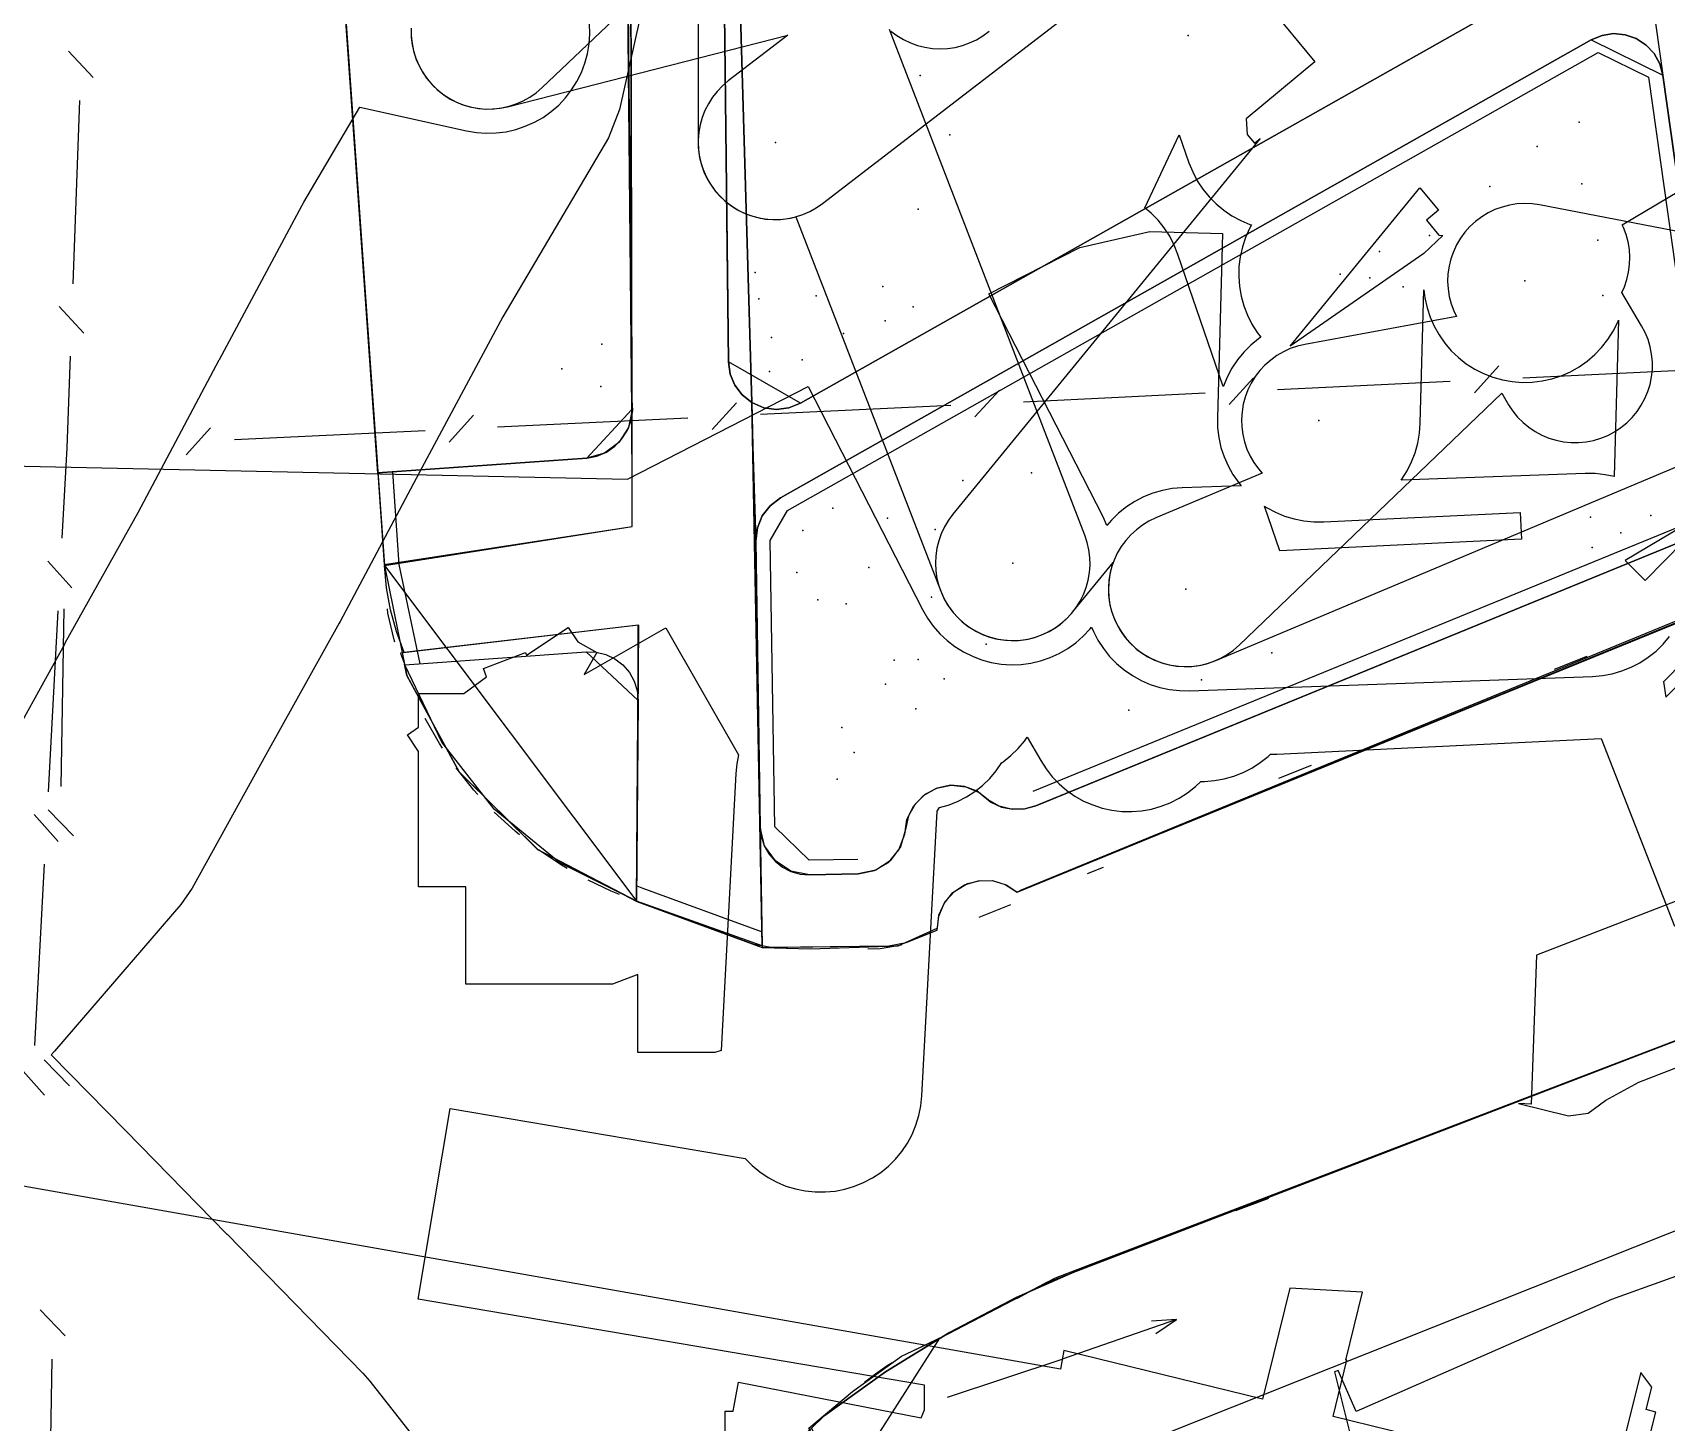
# Model space of a CAD drawing. Header units: metres. Extents: x -3903 to -3714, y 4981 to 6033.
# Drawn here: x -3807.08 to -3773.28, y 5313.03 to 5341.77 of the extents above; entities that cross this region are included whole.
import ezdxf

# ---------------------------------------------------------------- set-up
doc = ezdxf.new("R2010")
doc.units = ezdxf.units.M
for name, color, linetype in [('BOUNDARY', 7, 'Continuous'), ('BUSH', 7, 'Continuous'), ('CURB', 7, 'Continuous'), ('ELECTR_CABLE', 7, 'Continuous'), ('ELECTR_CABLE_COMM', 7, 'Continuous'), ('GAS', 7, 'Continuous'), ('GRASS', 7, 'Continuous'), ('GROUND', 7, 'Continuous'), ('OVERHEAD_POWER_LINE', 7, 'Continuous'), ('ROAD', 7, 'Continuous'), ('SEWER', 7, 'Continuous'), ('SIDEWALK_PATH', 7, 'Continuous'), ('TREE', 7, 'Continuous'), ('WATER_PIPELINE', 7, 'Continuous')]:
    doc.layers.add(name, color=color, linetype=linetype)

msp = doc.modelspace()

# ---------------------------------------------------------------- linework, layer by layer
at = {"layer": 'BOUNDARY'}
msp.add_lwpolyline([(-3771.635, 5391.205), (-3771.414, 5375.172), (-3771.414, 5374.853), (-3771.654, 5359.074), (-3760.992, 5355.834), (-3751.106, 5352.964), (-3747.56, 5352.81), (-3733.747, 5355.472), (-3732.385, 5352.287), (-3746.883, 5349.376), (-3752.082, 5349.603), (-3756.096, 5350.768), (-3767.383, 5344.681), (-3771.067, 5342.6), (-3769.426, 5331.032), (-3770.387, 5330.649), (-3766.326, 5319.676), (-3787.796, 5311.133)], dxfattribs=at)
at = {"layer": 'BUSH'}
for p in [(-3783.173, 5341.71), (-3788.718, 5340.883), (-3775.082, 5339.922), (-3788.105, 5339.658), (-3775.952, 5339.414), (-3776.929, 5338.588), (-3775.022, 5338.645), (-3788.76, 5338.119), (-3778.176, 5337.574), (-3774.696, 5337.48), (-3779.211, 5337.248), (-3792.13, 5336.81), (-3780.024, 5336.777), (-3779.413, 5336.698), (-3789.488, 5336.524), (-3778.723, 5336.513), (-3792.052, 5336.263), (-3790.866, 5336.33), (-3788.862, 5336.101), (-3774.591, 5336.333), (-3789.443, 5335.814), (-3795.301, 5335.331), (-3791.792, 5335.469), (-3790.305, 5335.546), (-3791.157, 5335.004), (-3796.129, 5334.818), (-3791.835, 5334.76), (-3795.326, 5334.455), (-3786.412, 5332.666), (-3787.833, 5332.505), (-3790.521, 5331.937), (-3789.388, 5331.728), (-3774.845, 5331.747), (-3773.596, 5331.786), (-3791.145, 5331.475), (-3788.408, 5331.497), (-3774.218, 5331.427), (-3774.81, 5331.125), (-3791.269, 5330.606), (-3789.775, 5330.712), (-3790.83, 5330.038), (-3790.248, 5329.958), (-3788.483, 5330.093), (-3787.348, 5329.126), (-3781.436, 5328.944), (-3789.251, 5328.792), (-3788.757, 5328.808), (-3789.434, 5328.299), (-3788.217, 5328.403), (-3782.895, 5328.383), (-3788.805, 5327.785), (-3784.4, 5327.76), (-3790.335, 5327.398), (-3790.079, 5326.881), (-3790.432, 5326.333)]:
    msp.add_point(p, dxfattribs=at)
at = {"layer": 'CURB'}
for points in [[(-3799.948, 5332.666), (-3795.613, 5332.973), (-3794.683, 5333.98), (-3794.975, 5364.071), (-3795.262, 5370.298), (-3796.291, 5371.252), (-3801.611, 5371.093), (-3802.579, 5370.023), (-3799.8, 5330.748), (-3794.576, 5323.803), (-3792.156, 5322.915), (-3791.8, 5322.853), (-3789.362, 5322.882), (-3789.004, 5322.953), (-3788.364, 5323.207)], [(-3792.746, 5340.411), (-3792.986, 5360.876), (-3791.813, 5361.873), (-3786.868, 5361.005), (-3785.733, 5360.737), (-3774.902, 5357.501), (-3774.189, 5356.53), (-3774.231, 5353.286)], [(-3774.261, 5350.908), (-3774.294, 5348.409), (-3774.196, 5346.881), (-3773.876, 5344.614), (-3774.374, 5343.603), (-3791.191, 5334.106), (-3792.682, 5334.965), (-3792.724, 5338.523)], [(-3791.608, 5332.148), (-3774.832, 5341.622), (-3773.35, 5340.891), (-3772.15, 5332.391), (-3772.761, 5331.326), (-3786.275, 5325.798), (-3786.306, 5325.784)], [(-3790.005, 5324.672), (-3791.009, 5324.653), (-3791.723, 5325.342), (-3791.816, 5331.266), (-3791.46, 5331.887), (-3774.685, 5341.361), (-3773.647, 5340.849), (-3772.447, 5332.349), (-3772.875, 5331.603), (-3786.381, 5326.078)], [(-3799.636, 5332.688), (-3799.5, 5330.769), (-3799.069, 5328.718)], [(-3770.387, 5330.649), (-3772.928, 5329.66), (-3786.659, 5324.021)], [(-3799.588, 5329.167), (-3799.601, 5329.211), (-3799.73, 5329.764), (-3799.737, 5329.857)], [(-3799.38, 5328.697), (-3795.623, 5328.962), (-3794.553, 5327.957), (-3794.584, 5323.806)], [(-3775.588, 5328.608), (-3774.912, 5328.876)], [(-3798.601, 5326.975), (-3798.663, 5327.066), (-3798.961, 5327.583), (-3798.961, 5327.583)], [(-3797.87, 5326.016), (-3797.949, 5326.1), (-3798.318, 5326.562)], [(-3781.296, 5326.352), (-3780.62, 5326.62)], [(-3797.003, 5325.179), (-3797.097, 5325.254), (-3797.529, 5325.651)], [(-3796.018, 5324.483), (-3796.139, 5324.553), (-3796.61, 5324.87)], [(-3794.94, 5323.945), (-3795.112, 5324.013), (-3795.583, 5324.239)], [(-3784.932, 5324.502), (-3785.26, 5324.37)], [(-3794.581, 5324.125), (-3794.473, 5324.084), (-3791.988, 5323.173)], [(-3786.843, 5323.733), (-3787.499, 5323.469)], [(-3789.101, 5322.896), (-3789.175, 5322.883), (-3789.546, 5322.819), (-3789.801, 5322.813)], [(-3788.309, 5314.771), (-3785.918, 5316.017), (-3767.647, 5323.005)], [(-3781.506, 5317.658), (-3782.189, 5317.405)], [(-3786.09, 5315.923), (-3786.709, 5315.587)], [(-3799.43, 5141.648), (-3796.32, 5296.741), (-3796.146, 5302.497), (-3788.309, 5314.771)], [(-3788.226, 5314.81), (-3788.862, 5314.507)], [(-3789.296, 5314.261), (-3789.397, 5314.193), (-3789.689, 5313.986), (-3789.87, 5313.852)]]:
    msp.add_lwpolyline(points, dxfattribs=at)
at = {"layer": 'ELECTR_CABLE'}
for points in [[(-3794.421, 5342.497), (-3794.934, 5340.179), (-3795.165, 5339.594), (-3797.35, 5335.894), (-3799.025, 5332.772), (-3800.715, 5329.592), (-3800.735, 5329.555), (-3802.254, 5326.836), (-3803.781, 5324.077), (-3804.015, 5323.74), (-3806.63, 5320.702), (-3806.694, 5320.626), (-3805.159, 5319.061), (-3803.058, 5316.921), (-3803.057, 5316.919), (-3800.245, 5314.047), (-3800.1, 5313.882), (-3798.06, 5311.279)], [(-3807.8, 5326.624), (-3806.408, 5329.14), (-3806.404, 5329.148), (-3804.896, 5331.847), (-3803.217, 5335.005), (-3803.214, 5335.012), (-3801.51, 5338.19), (-3801.469, 5338.262), (-3800.307, 5340.228), (-3798.101, 5339.74), (-3797.898, 5339.706), (-3797.693, 5339.691), (-3797.487, 5339.697), (-3797.282, 5339.723), (-3797.081, 5339.769), (-3796.886, 5339.834), (-3796.698, 5339.918), (-3796.519, 5340.02), (-3796.35, 5340.139), (-3796.195, 5340.275), (-3796.053, 5340.424), (-3795.927, 5340.587), (-3795.817, 5340.762), (-3795.725, 5340.946), (-3795.652, 5341.138), (-3795.597, 5341.337), (-3795.563, 5341.54), (-3795.548, 5341.746), (-3795.554, 5341.952)], [(-3792.747, 5312.442), (-3792.747, 5313.261), (-3792.588, 5313.261), (-3792.472, 5313.856), (-3788.695, 5313.122), (-3788.628, 5313.288), (-3788.628, 5313.799), (-3799.105, 5315.572), (-3798.438, 5319.516), (-3792.335, 5318.483), (-3792.193, 5318.339), (-3792.034, 5318.208), (-3791.863, 5318.093), (-3791.682, 5317.995), (-3791.492, 5317.915), (-3791.295, 5317.855), (-3791.093, 5317.814), (-3790.888, 5317.793), (-3790.682, 5317.792), (-3790.477, 5317.811), (-3790.274, 5317.85), (-3790.077, 5317.909), (-3789.886, 5317.988), (-3789.704, 5318.084), (-3789.532, 5318.198), (-3789.372, 5318.328), (-3789.226, 5318.473), (-3789.095, 5318.632), (-3788.98, 5318.802), (-3788.882, 5318.984), (-3788.802, 5319.174), (-3788.741, 5319.371), (-3788.7, 5319.573), (-3788.679, 5319.778), (-3788.365, 5325.671), (-3788.314, 5325.745), (-3788.135, 5325.795), (-3787.944, 5325.87), (-3787.76, 5325.964), (-3787.586, 5326.075), (-3787.425, 5326.203), (-3787.276, 5326.346), (-3787.142, 5326.503), (-3787.025, 5326.672), (-3787.021, 5326.678), (-3786.998, 5326.692), (-3786.837, 5326.82), (-3786.688, 5326.963), (-3786.554, 5327.12), (-3786.5, 5327.198), (-3786.222, 5326.715), (-3786.111, 5326.542), (-3785.984, 5326.38), (-3785.841, 5326.231), (-3785.684, 5326.097), (-3785.515, 5325.98), (-3785.335, 5325.879), (-3785.146, 5325.797), (-3784.95, 5325.733), (-3784.749, 5325.689), (-3784.544, 5325.665), (-3784.338, 5325.661), (-3784.133, 5325.677), (-3783.93, 5325.713), (-3783.732, 5325.769), (-3783.54, 5325.844), (-3783.356, 5325.938), (-3783.183, 5326.049), (-3783.021, 5326.177), (-3782.908, 5326.285), (-3782.833, 5326.284), (-3782.628, 5326.3), (-3782.425, 5326.336), (-3782.227, 5326.392), (-3782.035, 5326.467), (-3781.851, 5326.561), (-3781.678, 5326.672), (-3781.516, 5326.8), (-3781.467, 5326.846), (-3781.335, 5326.846), (-3774.624, 5327.169), (-3773.11, 5323.287)], [(-3772.742, 5316.167), (-3774.411, 5315.571), (-3779.696, 5313.249), (-3780.069, 5314.099), (-3780.145, 5314.069), (-3779.79, 5312.663)]]:
    msp.add_lwpolyline(points, dxfattribs=at)
for points in [[(-3783.355, 5339.655), (-3783.154, 5339.082), (-3783.077, 5338.891), (-3782.981, 5338.709), (-3782.867, 5338.537), (-3782.738, 5338.377), (-3782.593, 5338.23), (-3782.434, 5338.098), (-3782.264, 5337.982), (-3782.083, 5337.884), (-3781.893, 5337.804), (-3781.859, 5337.794), (-3781.9, 5337.723), (-3781.983, 5337.535), (-3782.048, 5337.339), (-3782.093, 5337.138), (-3782.119, 5336.934), (-3782.124, 5336.728), (-3782.109, 5336.522), (-3782.074, 5336.319), (-3782.02, 5336.12), (-3781.946, 5335.928), (-3781.853, 5335.744), (-3781.743, 5335.569), (-3781.665, 5335.47), (-3781.715, 5335.437), (-3781.874, 5335.306), (-3782.02, 5335.161), (-3782.151, 5335.001), (-3782.266, 5334.83), (-3782.363, 5334.649), (-3782.442, 5334.458), (-3782.443, 5334.456), (-3783.381, 5337.185), (-3783.457, 5337.376), (-3783.552, 5337.559), (-3783.665, 5337.732), (-3783.793, 5337.893), (-3783.937, 5338.04), (-3784.068, 5338.15)], [(-3776.275, 5331.295), (-3781.274, 5331.054), (-3781.591, 5331.978), (-3781.547, 5331.949), (-3781.366, 5331.851), (-3781.175, 5331.772), (-3780.978, 5331.712), (-3780.776, 5331.672), (-3780.571, 5331.651), (-3780.365, 5331.651), (-3776.301, 5331.847)], [(-3792.966, 5320.677), (-3794.56, 5320.677), (-3794.56, 5322.291), (-3795.082, 5322.088), (-3798.116, 5322.088), (-3798.116, 5324.104), (-3799.095, 5324.104), (-3799.095, 5326.906), (-3799.324, 5327.251), (-3799.095, 5327.404), (-3799.095, 5328.104), (-3798.155, 5328.104), (-3797.687, 5328.448), (-3797.753, 5328.619), (-3796.879, 5328.95), (-3796.858, 5328.895), (-3795.996, 5329.47), (-3795.797, 5329.172), (-3795.407, 5328.948), (-3795.668, 5328.493), (-3793.98, 5329.461), (-3792.472, 5326.832), (-3792.509, 5326.65), (-3792.53, 5326.445), (-3792.835, 5320.72)]]:
    msp.add_lwpolyline(points, close=True, dxfattribs=at)
at = {"layer": 'ELECTR_CABLE_COMM'}
for points in [[(-3806.34, 5341.39), (-3805.83, 5340.841)], [(-3806.112, 5340.366), (-3806.25, 5336.579)], [(-3806.532, 5336.104), (-3806.022, 5335.555)], [(-3806.304, 5335.08), (-3806.373, 5333.187)], [(-3777.249, 5334.322), (-3776.745, 5334.877)], [(-3776.248, 5334.635), (-3772.672, 5334.807)], [(-3787.581, 5333.825), (-3787.077, 5334.38)], [(-3784.609, 5334.233), (-3782.821, 5334.319)], [(-3782.323, 5334.078), (-3781.82, 5334.633)], [(-3781.322, 5334.391), (-3777.746, 5334.563)], [(-3793.022, 5333.563), (-3792.518, 5334.118)], [(-3792.021, 5333.877), (-3788.078, 5334.066)], [(-3786.58, 5334.138), (-3784.609, 5334.233)], [(-3798.463, 5333.302), (-3797.959, 5333.857)], [(-3797.462, 5333.615), (-3793.52, 5333.805)], [(-3803.904, 5333.04), (-3803.401, 5333.595)], [(-3802.903, 5333.354), (-3798.961, 5333.543)], [(-3806.373, 5333.187), (-3806.475, 5331.313)], [(-3806.765, 5330.843), (-3806.265, 5330.285)], [(-3806.556, 5329.815), (-3806.759, 5326.068)], [(-3806.486, 5326.178), (-3806.427, 5329.851)], [(-3807.05, 5325.598), (-3806.549, 5325.04)], [(-3806.237, 5325.159), (-3806.758, 5325.698)], [(-3806.84, 5324.57), (-3807.043, 5320.822)], [(-3806.32, 5319.987), (-3806.841, 5320.526)], [(-3807.334, 5320.352), (-3806.833, 5319.794)], [(-3806.403, 5314.815), (-3806.924, 5315.353)], [(-3806.735, 5310.662), (-3806.676, 5314.334)]]:
    msp.add_lwpolyline(points, dxfattribs=at)
at = {"layer": 'GAS'}
for points in [[(-3799.247, 5341.831), (-3799.244, 5341.674), (-3799.224, 5341.519), (-3799.19, 5341.365), (-3799.141, 5341.216), (-3799.078, 5341.073), (-3799, 5340.936), (-3798.91, 5340.807), (-3798.807, 5340.688), (-3798.694, 5340.58), (-3798.57, 5340.483), (-3798.438, 5340.399), (-3798.297, 5340.329), (-3798.151, 5340.272), (-3798, 5340.23), (-3797.845, 5340.203), (-3797.688, 5340.191), (-3797.531, 5340.195), (-3797.376, 5340.214), (-3797.222, 5340.248), (-3797.073, 5340.298), (-3796.93, 5340.361), (-3796.793, 5340.438), (-3796.664, 5340.529), (-3796.545, 5340.631), (-3793.455, 5343.568)], [(-3793.311, 5343.195), (-3793.311, 5339.504), (-3793.303, 5339.347), (-3793.28, 5339.192), (-3793.242, 5339.039), (-3793.189, 5338.891), (-3793.122, 5338.75), (-3793.041, 5338.615), (-3792.948, 5338.489), (-3792.842, 5338.372), (-3792.726, 5338.267), (-3792.6, 5338.173), (-3792.465, 5338.093), (-3792.323, 5338.026), (-3792.175, 5337.973), (-3792.023, 5337.935), (-3791.868, 5337.911), (-3791.711, 5337.904), (-3791.554, 5337.911), (-3791.399, 5337.935), (-3791.286, 5337.963), (-3788.291, 5330.22), (-3788.227, 5330.077), (-3788.15, 5329.94), (-3788.059, 5329.812), (-3787.956, 5329.693), (-3787.843, 5329.585), (-3787.719, 5329.489), (-3787.586, 5329.405), (-3787.446, 5329.334), (-3787.299, 5329.278), (-3787.148, 5329.236), (-3786.993, 5329.21), (-3786.836, 5329.198), (-3786.679, 5329.202), (-3786.524, 5329.222), (-3786.37, 5329.256), (-3786.221, 5329.306), (-3786.078, 5329.369), (-3785.941, 5329.447), (-3785.813, 5329.537), (-3785.694, 5329.64), (-3785.586, 5329.754), (-3785.49, 5329.878), (-3785.406, 5330.011), (-3785.335, 5330.151), (-3785.279, 5330.297), (-3785.237, 5330.449), (-3785.211, 5330.604), (-3785.199, 5330.76), (-3785.203, 5330.917), (-3785.223, 5331.073), (-3785.257, 5331.226), (-3785.307, 5331.375), (-3789.353, 5341.835)], [(-3789.32, 5341.805), (-3789.195, 5341.711), (-3789.06, 5341.63), (-3788.918, 5341.562), (-3788.771, 5341.509), (-3788.618, 5341.47), (-3788.463, 5341.447), (-3788.306, 5341.439), (-3788.15, 5341.446), (-3787.994, 5341.468), (-3787.842, 5341.506), (-3787.694, 5341.559), (-3787.552, 5341.625), (-3787.417, 5341.706), (-3787.29, 5341.799)], [(-3770.79, 5337.223), (-3775.898, 5338.208), (-3776.053, 5338.23), (-3776.21, 5338.237), (-3776.367, 5338.228), (-3776.522, 5338.204), (-3776.674, 5338.165), (-3776.822, 5338.111), (-3776.963, 5338.043), (-3777.097, 5337.962), (-3777.223, 5337.868), (-3777.339, 5337.762), (-3777.443, 5337.645), (-3777.536, 5337.518), (-3777.616, 5337.383), (-3777.683, 5337.24), (-3777.735, 5337.092), (-3777.772, 5336.94), (-3777.794, 5336.784), (-3777.801, 5336.627), (-3777.792, 5336.471), (-3777.768, 5336.316), (-3777.729, 5336.163), (-3777.675, 5336.016), (-3777.619, 5335.899), (-3780.755, 5335.322), (-3780.908, 5335.286), (-3781.057, 5335.236), (-3781.199, 5335.171), (-3781.335, 5335.092), (-3781.463, 5335), (-3781.581, 5334.896), (-3781.688, 5334.782), (-3781.783, 5334.657), (-3781.866, 5334.523), (-3781.935, 5334.382), (-3781.99, 5334.235), (-3782.03, 5334.084), (-3782.056, 5333.929), (-3782.066, 5333.772), (-3782.06, 5333.615), (-3782.039, 5333.459), (-3782.003, 5333.307), (-3781.953, 5333.158), (-3781.888, 5333.015), (-3781.809, 5332.879), (-3781.717, 5332.752), (-3781.637, 5332.661), (-3783.841, 5331.734), (-3783.983, 5331.666), (-3784.117, 5331.584), (-3784.242, 5331.49), (-3784.358, 5331.384), (-3784.463, 5331.267), (-3784.556, 5331.14), (-3784.636, 5331.005), (-3784.702, 5330.863), (-3784.754, 5330.715), (-3784.792, 5330.562), (-3784.814, 5330.407), (-3784.821, 5330.25), (-3784.812, 5330.093), (-3784.788, 5329.938), (-3784.749, 5329.786), (-3784.696, 5329.638), (-3784.628, 5329.497), (-3784.546, 5329.363), (-3784.452, 5329.237), (-3784.346, 5329.121), (-3784.229, 5329.016), (-3784.102, 5328.924), (-3783.967, 5328.844), (-3783.825, 5328.777), (-3783.677, 5328.725), (-3783.524, 5328.688), (-3783.369, 5328.666), (-3783.212, 5328.659), (-3783.055, 5328.667), (-3782.9, 5328.691), (-3782.748, 5328.73), (-3782.6, 5328.784), (-3770.444, 5333.897)]]:
    msp.add_lwpolyline(points, dxfattribs=at)
at = {"layer": 'GRASS'}
for points in [[(-3795.262, 5370.298), (-3795.357, 5370.679), (-3795.582, 5370.985), (-3795.904, 5371.186), (-3796.291, 5371.252), (-3797.553, 5371.214), (-3801.787, 5371.072), (-3802.122, 5370.935), (-3802.38, 5370.696), (-3802.539, 5370.383), (-3802.579, 5370.023), (-3799.935, 5332.667), (-3795.613, 5332.973), (-3795.403, 5333.015), (-3795.208, 5333.097), (-3795.033, 5333.217), (-3794.885, 5333.371), (-3794.771, 5333.551), (-3794.696, 5333.75), (-3794.663, 5333.959), (-3794.673, 5334.172), (-3794.975, 5364.071)], [(-3792.982, 5360.976), (-3792.88, 5352.658), (-3792.801, 5345.058), (-3792.682, 5334.965), (-3792.647, 5334.711), (-3792.549, 5334.479), (-3792.397, 5334.277), (-3792.196, 5334.119)], [(-3795.623, 5328.962), (-3795.417, 5328.956), (-3795.218, 5328.907), (-3795.033, 5328.819), (-3794.868, 5328.694), (-3794.733, 5328.538), (-3794.633, 5328.359), (-3794.572, 5328.163), (-3794.553, 5327.957), (-3794.584, 5323.806), (-3796.172, 5324.601), (-3797.532, 5325.712), (-3798.616, 5327.093), (-3799.38, 5328.697)], [(-3788.309, 5314.771), (-3786.107, 5315.913), (-3767.647, 5323.005), (-3766.326, 5319.676), (-3787.796, 5311.133), (-3789.15, 5310.696), (-3789.399, 5310.708), (-3789.635, 5310.777), (-3789.848, 5310.899), (-3790.03, 5311.069), (-3791.021, 5312.905), (-3790.118, 5313.662), (-3789.1, 5314.393)]]:
    msp.add_lwpolyline(points, close=True, dxfattribs=at)
for points in [[(-3792.988, 5360.977), (-3792.196, 5334.119), (-3791.953, 5334.014), (-3791.695, 5333.977), (-3791.436, 5334.008), (-3791.191, 5334.106), (-3774.374, 5343.603), (-3774.137, 5343.789), (-3773.969, 5344.032), (-3773.879, 5344.313), (-3773.876, 5344.614), (-3774.196, 5346.881), (-3774.294, 5348.409), (-3774.189, 5356.53), (-3774.238, 5356.852), (-3774.383, 5357.135), (-3774.609, 5357.358), (-3774.902, 5357.501), (-3786.297, 5360.888)], [(-3772.15, 5332.391), (-3773.35, 5340.891), (-3773.414, 5341.127), (-3773.53, 5341.338), (-3773.694, 5341.514), (-3773.898, 5341.648), (-3774.129, 5341.729), (-3774.368, 5341.751), (-3774.607, 5341.715), (-3774.832, 5341.622), (-3791.608, 5332.148), (-3791.822, 5331.985), (-3791.983, 5331.775), (-3792.084, 5331.529), (-3792.116, 5331.262), (-3792.023, 5325.337), (-3792, 5325.141), (-3791.94, 5324.955), (-3791.845, 5324.784), (-3791.717, 5324.634), (-3791.563, 5324.511), (-3791.389, 5324.422), (-3791.201, 5324.369), (-3791.004, 5324.353), (-3789.999, 5324.372), (-3789.66, 5324.438), (-3789.37, 5324.61), (-3789.154, 5324.868), (-3789.034, 5325.192), (-3788.988, 5325.498), (-3788.854, 5325.77), (-3788.646, 5325.991), (-3788.376, 5326.142), (-3788.072, 5326.204), (-3787.771, 5326.173), (-3787.492, 5326.055), (-3787.256, 5325.854), (-3787.033, 5325.753), (-3786.796, 5325.707), (-3786.555, 5325.716), (-3786.319, 5325.78), (-3772.761, 5331.326)]]:
    msp.add_lwpolyline(points, dxfattribs=at)
at = {"layer": 'GROUND'}
for points in [[(-3794.975, 5364.071), (-3794.946, 5362.706), (-3794.683, 5333.98), (-3794.723, 5352.481), (-3794.681, 5333.938), (-3794.748, 5333.606), (-3794.947, 5333.294), (-3795.244, 5333.074), (-3795.613, 5332.973), (-3799.935, 5332.667), (-3799.934, 5332.653), (-3802.653, 5371.063), (-3797.553, 5371.214), (-3796.291, 5371.252), (-3795.904, 5371.186), (-3795.582, 5370.985), (-3795.357, 5370.679), (-3795.262, 5370.298)], [(-3766.326, 5319.676), (-3787.796, 5311.133), (-3788.901, 5310.748), (-3789.249, 5310.693), (-3789.586, 5310.758), (-3789.88, 5310.933), (-3790.055, 5311.146), (-3790.961, 5312.908), (-3790.701, 5313.159), (-3789.434, 5314.069), (-3788.108, 5314.887), (-3786.728, 5315.61), (-3785.299, 5316.235), (-3767.647, 5323.005), (-3770.387, 5330.649)], [(-3794.541, 5329.518), (-3794.583, 5323.806), (-3796.633, 5324.879), (-3798.25, 5326.476), (-3799.336, 5328.473), (-3799.385, 5328.711), (-3799.38, 5328.697), (-3795.623, 5328.962), (-3795.417, 5328.956), (-3795.218, 5328.907), (-3795.033, 5328.819), (-3794.868, 5328.694), (-3794.733, 5328.538), (-3794.633, 5328.359), (-3794.572, 5328.163), (-3794.553, 5327.957), (-3794.553, 5329.517)]]:
    msp.add_lwpolyline(points, close=True, dxfattribs=at)
for points in [[(-3732.385, 5352.287), (-3746.883, 5349.376), (-3752.082, 5349.603), (-3756.096, 5350.768), (-3767.383, 5344.681), (-3771.067, 5342.6), (-3769.426, 5331.032), (-3770.387, 5330.649), (-3786.708, 5323.996), (-3771.77, 5330.105), (-3770.658, 5330.549), (-3770.844, 5331.871), (-3771.677, 5337.533), (-3772.475, 5343.075), (-3767.866, 5345.556), (-3756.211, 5351.843), (-3758.265, 5352.439), (-3751.803, 5350.563), (-3749.465, 5349.885), (-3747.077, 5350.357), (-3732.774, 5353.183)], [(-3774.374, 5343.603), (-3791.191, 5334.106), (-3791.436, 5334.008), (-3791.695, 5333.977), (-3791.953, 5334.014), (-3792.196, 5334.119), (-3792.398, 5334.277), (-3792.551, 5334.478), (-3792.648, 5334.711), (-3792.682, 5334.965), (-3792.76, 5341.582), (-3792.801, 5345.058)], [(-3772.761, 5331.326), (-3786.319, 5325.78), (-3786.573, 5325.712), (-3786.831, 5325.711), (-3787.081, 5325.775), (-3787.309, 5325.904), (-3787.537, 5326.079), (-3787.801, 5326.18), (-3788.081, 5326.204), (-3788.363, 5326.146), (-3788.617, 5326.011), (-3788.818, 5325.814), (-3788.957, 5325.569), (-3789.021, 5325.289), (-3789.12, 5324.931), (-3789.334, 5324.642), (-3789.636, 5324.448), (-3789.999, 5324.372), (-3791.004, 5324.353), (-3791.392, 5324.429), (-3791.712, 5324.639), (-3791.933, 5324.952), (-3792.023, 5325.337), (-3791.984, 5322.883), (-3792.196, 5334.119), (-3792.178, 5333.216), (-3792.116, 5331.262), (-3792.084, 5331.529), (-3791.983, 5331.775), (-3791.822, 5331.985), (-3791.608, 5332.148), (-3774.832, 5341.622), (-3774.607, 5341.715), (-3774.368, 5341.751), (-3774.129, 5341.729), (-3773.898, 5341.648), (-3773.694, 5341.514), (-3773.53, 5341.338), (-3773.414, 5341.127), (-3773.35, 5340.891), (-3772.15, 5332.391)]]:
    msp.add_lwpolyline(points, dxfattribs=at)
at = {"layer": 'OVERHEAD_POWER_LINE'}
for points in [[(-3783.413, 5315.155), (-3785.774, 5314.334)], [(-3783.84, 5314.865), (-3783.413, 5315.155), (-3783.93, 5315.117)], [(-3788.147, 5313.547), (-3785.774, 5314.334)]]:
    msp.add_lwpolyline(points, dxfattribs=at)
at = {"layer": 'ROAD'}
for points in [[(-3802.58, 5370.02), (-3799.8, 5330.749), (-3799.8, 5330.748), (-3799.337, 5328.475), (-3799.336, 5328.472), (-3798.251, 5326.478), (-3798.249, 5326.475), (-3796.634, 5324.88), (-3796.632, 5324.878), (-3794.577, 5323.803), (-3794.576, 5323.803), (-3791.985, 5322.852), (-3791.982, 5322.851), (-3790.986, 5322.821), (-3789.178, 5322.883), (-3789.174, 5322.884), (-3788.364, 5323.25), (-3788.361, 5323.251), (-3788.359, 5323.254), (-3788.358, 5323.257), (-3788.328, 5323.514), (-3788.327, 5323.515), (-3788.203, 5323.789), (-3788.202, 5323.79), (-3788.001, 5324.014), (-3788, 5324.015), (-3787.735, 5324.172), (-3787.734, 5324.172), (-3787.468, 5324.238), (-3787.466, 5324.238), (-3787.197, 5324.229), (-3787.196, 5324.228), (-3786.939, 5324.148), (-3786.938, 5324.147), (-3786.712, 5324), (-3786.708, 5323.998), (-3786.703, 5323.999), (-3770.388, 5330.649)], [(-3767.648, 5323.005), (-3785.299, 5316.235), (-3785.3, 5316.235), (-3786.728, 5315.61), (-3786.729, 5315.61), (-3788.108, 5314.887), (-3788.109, 5314.887), (-3789.434, 5314.069), (-3789.435, 5314.069), (-3790.701, 5313.16), (-3790.702, 5313.159), (-3792.934, 5311.004)]]:
    msp.add_lwpolyline(points, dxfattribs=at)
at = {"layer": 'SEWER'}
for points in [[(-3799.246, 5341.862), (-3799.245, 5341.705), (-3799.229, 5341.549), (-3799.198, 5341.395), (-3799.152, 5341.245), (-3799.091, 5341.1), (-3799.016, 5340.962), (-3798.929, 5340.832), (-3798.829, 5340.711), (-3798.717, 5340.6), (-3798.595, 5340.501), (-3798.464, 5340.415), (-3798.325, 5340.341), (-3798.18, 5340.282), (-3798.03, 5340.237), (-3797.876, 5340.207), (-3797.719, 5340.192), (-3797.562, 5340.193), (-3797.406, 5340.209), (-3797.252, 5340.24), (-3791.455, 5341.72), (-3792.687, 5340.772), (-3792.806, 5340.67), (-3792.915, 5340.557), (-3793.013, 5340.434), (-3793.098, 5340.302), (-3793.169, 5340.162), (-3793.227, 5340.016), (-3793.27, 5339.865), (-3793.297, 5339.71), (-3793.31, 5339.554), (-3793.307, 5339.397), (-3793.289, 5339.241), (-3793.256, 5339.087), (-3793.207, 5338.938), (-3793.145, 5338.794), (-3793.068, 5338.657), (-3792.979, 5338.528), (-3792.877, 5338.408), (-3792.764, 5338.299), (-3792.641, 5338.202), (-3792.509, 5338.117), (-3792.369, 5338.045), (-3792.223, 5337.988), (-3792.072, 5337.945), (-3791.917, 5337.917), (-3791.761, 5337.905), (-3791.604, 5337.907), (-3791.448, 5337.926), (-3791.294, 5337.959), (-3791.145, 5338.007), (-3791.001, 5338.07), (-3790.864, 5338.146), (-3790.735, 5338.236), (-3784.296, 5343.193)], [(-3781.51, 5342.324), (-3780.551, 5341.171), (-3781.968, 5339.991), (-3781.947, 5339.665), (-3781.796, 5339.483), (-3781.68, 5339.579), (-3788.037, 5331.811), (-3788.13, 5331.685), (-3788.211, 5331.55), (-3788.278, 5331.408), (-3788.331, 5331.26), (-3788.368, 5331.108), (-3788.391, 5330.952), (-3788.399, 5330.796), (-3788.391, 5330.639), (-3788.368, 5330.483), (-3788.329, 5330.331), (-3788.276, 5330.183), (-3788.209, 5330.042), (-3788.128, 5329.907), (-3788.034, 5329.781), (-3787.929, 5329.665), (-3787.812, 5329.56), (-3787.686, 5329.466), (-3787.551, 5329.386), (-3787.409, 5329.319), (-3787.261, 5329.266), (-3787.109, 5329.228), (-3786.953, 5329.205), (-3786.797, 5329.198), (-3786.64, 5329.206), (-3786.484, 5329.229), (-3786.332, 5329.267), (-3786.184, 5329.32), (-3786.043, 5329.388), (-3785.908, 5329.469), (-3785.782, 5329.562), (-3785.666, 5329.668), (-3785.561, 5329.784), (-3784.721, 5330.811), (-3784.742, 5330.755), (-3784.783, 5330.603), (-3784.809, 5330.449), (-3784.82, 5330.292), (-3784.816, 5330.135), (-3784.796, 5329.979), (-3784.761, 5329.826), (-3784.711, 5329.677), (-3784.647, 5329.534), (-3784.569, 5329.398), (-3784.478, 5329.27), (-3784.375, 5329.151), (-3784.261, 5329.043), (-3784.137, 5328.947), (-3784.004, 5328.864), (-3783.864, 5328.794), (-3783.717, 5328.738), (-3783.565, 5328.696), (-3783.411, 5328.67), (-3783.254, 5328.659), (-3783.097, 5328.664), (-3782.941, 5328.683), (-3782.788, 5328.718), (-3782.639, 5328.768), (-3782.496, 5328.832), (-3782.36, 5328.91), (-3782.232, 5329.001), (-3782.113, 5329.104), (-3776.682, 5334.315), (-3776.539, 5334.074), (-3776.452, 5333.943), (-3776.353, 5333.821), (-3776.242, 5333.71), (-3776.121, 5333.61), (-3775.991, 5333.522), (-3775.853, 5333.447), (-3775.708, 5333.387), (-3775.558, 5333.341), (-3775.404, 5333.309), (-3775.248, 5333.294), (-3775.091, 5333.293), (-3774.934, 5333.308), (-3774.78, 5333.338), (-3774.63, 5333.383), (-3774.484, 5333.442), (-3774.346, 5333.516), (-3774.215, 5333.603), (-3774.093, 5333.702), (-3773.982, 5333.812), (-3773.882, 5333.933), (-3773.794, 5334.064), (-3773.719, 5334.202), (-3773.659, 5334.347), (-3773.613, 5334.497), (-3773.581, 5334.651), (-3773.565, 5334.807), (-3773.565, 5334.964), (-3773.58, 5335.12), (-3773.61, 5335.274), (-3773.655, 5335.425), (-3773.714, 5335.57), (-3773.788, 5335.709), (-3774.197, 5336.397), (-3774.143, 5336.517), (-3774.093, 5336.665), (-3774.057, 5336.818), (-3774.037, 5336.974), (-3774.032, 5337.131), (-3774.042, 5337.288), (-3774.068, 5337.442), (-3774.109, 5337.594), (-3774.164, 5337.741), (-3774.191, 5337.795), (-3771.555, 5339.36)], [(-3769.472, 5333.619), (-3774.129, 5330.853), (-3773.712, 5330.443), (-3772.518, 5331.653)], [(-3772.471, 5329.218), (-3773.332, 5328.345), (-3773.284, 5328.029), (-3771.094, 5330.249)]]:
    msp.add_lwpolyline(points, dxfattribs=at)
msp.add_lwpolyline([(-3777.991, 5338.097), (-3778.239, 5337.891), (-3777.982, 5337.583), (-3777.904, 5337.577), (-3778.291, 5337.205), (-3781.06, 5335.284), (-3778.378, 5338.562)], close=True, dxfattribs=at)
at = {"layer": 'SIDEWALK_PATH'}
for points in [[(-3793.003, 5362.2), (-3792.88, 5352.658), (-3792.801, 5345.058), (-3792.76, 5341.582), (-3792.682, 5334.965), (-3792.648, 5334.711), (-3792.551, 5334.478), (-3792.398, 5334.277), (-3792.196, 5334.119), (-3791.984, 5322.883), (-3794.583, 5323.804), (-3794.541, 5329.518), (-3799.389, 5328.953), (-3799.55, 5329.387), (-3799.672, 5329.833), (-3799.756, 5330.287), (-3799.8, 5330.748), (-3794.676, 5331.56), (-3794.723, 5352.481), (-3794.975, 5364.071)], [(-3775.497, 5357.679), (-3774.902, 5357.501), (-3774.168, 5357.281), (-3774.189, 5356.53), (-3774.294, 5348.409), (-3774.291, 5348.025), (-3774.274, 5347.643), (-3774.243, 5347.261), (-3774.196, 5346.881), (-3773.876, 5344.614), (-3773.35, 5340.891), (-3772.11, 5332.111)], [(-3773.876, 5344.614), (-3773.35, 5340.891), (-3773.414, 5341.127), (-3773.53, 5341.338), (-3773.694, 5341.514), (-3773.898, 5341.648), (-3774.129, 5341.729), (-3774.368, 5341.751), (-3774.607, 5341.715), (-3774.832, 5341.622), (-3791.608, 5332.148), (-3791.822, 5331.985), (-3791.983, 5331.775), (-3792.084, 5331.529), (-3792.116, 5331.262), (-3792.178, 5333.216), (-3792.196, 5334.119), (-3791.953, 5334.014), (-3791.695, 5333.977), (-3791.436, 5334.008), (-3791.191, 5334.106), (-3774.374, 5343.603)], [(-3772.761, 5331.326), (-3786.319, 5325.78), (-3786.573, 5325.712), (-3786.831, 5325.711), (-3787.081, 5325.775), (-3787.309, 5325.904), (-3787.537, 5326.079), (-3787.801, 5326.18), (-3788.081, 5326.204), (-3788.363, 5326.146), (-3788.617, 5326.011), (-3788.818, 5325.814), (-3788.957, 5325.569), (-3789.021, 5325.289), (-3789.12, 5324.931), (-3789.334, 5324.642), (-3789.636, 5324.448), (-3789.999, 5324.372), (-3791.004, 5324.353), (-3791.392, 5324.429), (-3791.712, 5324.639), (-3791.933, 5324.952), (-3792.023, 5325.337), (-3791.983, 5322.851), (-3789.362, 5322.882), (-3789.004, 5322.953), (-3788.364, 5323.207), (-3788.332, 5323.498), (-3788.22, 5323.762), (-3788.037, 5323.983), (-3787.795, 5324.145), (-3787.515, 5324.231), (-3787.229, 5324.233), (-3786.954, 5324.154), (-3786.708, 5323.996), (-3771.77, 5330.105)]]:
    msp.add_lwpolyline(points, dxfattribs=at)
for points in [[(-3794.683, 5333.98), (-3794.723, 5352.481), (-3794.946, 5362.706)], [(-3799.806, 5330.773), (-3794.676, 5331.56), (-3794.673, 5333.98), (-3794.748, 5333.606), (-3794.947, 5333.294), (-3795.244, 5333.074), (-3795.613, 5332.973), (-3799.935, 5332.667)], [(-3799.465, 5328.936), (-3799.38, 5328.697), (-3795.623, 5328.962), (-3795.417, 5328.956), (-3795.218, 5328.907), (-3795.033, 5328.819), (-3794.868, 5328.694), (-3794.733, 5328.538), (-3794.633, 5328.359), (-3794.572, 5328.163), (-3794.553, 5327.957), (-3794.553, 5329.517)]]:
    msp.add_lwpolyline(points, close=True, dxfattribs=at)
at = {"layer": 'TREE'}
for p in [(-3791.711, 5339.503), (-3776.201, 5336.636), (-3780.466, 5333.749), (-3786.799, 5330.798), (-3783.221, 5330.259)]:
    msp.add_point(p, dxfattribs=at)
at = {"layer": 'WATER_PIPELINE'}
for points in [[(-3785.412, 5337.331), (-3783.962, 5337.66), (-3782.46, 5337.619), (-3782.565, 5333.806), (-3782.561, 5333.6), (-3782.536, 5333.396), (-3782.491, 5333.194), (-3782.427, 5332.999), (-3782.344, 5332.81), (-3782.243, 5332.63), (-3782.125, 5332.462), (-3782.073, 5332.401), (-3783.295, 5332.357), (-3783.501, 5332.34), (-3783.703, 5332.303), (-3783.901, 5332.245), (-3784.093, 5332.169), (-3784.276, 5332.074), (-3784.449, 5331.962), (-3784.61, 5331.834), (-3784.757, 5331.69), (-3784.85, 5331.58), (-3784.93, 5331.756), (-3787.293, 5336.366)], [(-3774.356, 5332.588), (-3774.543, 5332.628), (-3774.748, 5332.651), (-3774.954, 5332.654), (-3778.765, 5332.518), (-3778.752, 5332.535), (-3778.642, 5332.708), (-3778.548, 5332.892), (-3778.474, 5333.084), (-3778.418, 5333.283), (-3778.382, 5333.486), (-3778.367, 5333.691), (-3778.291, 5336.45), (-3778.271, 5336.284), (-3778.226, 5336.082), (-3778.162, 5335.887), (-3778.079, 5335.698), (-3777.978, 5335.518), (-3777.86, 5335.35), (-3777.726, 5335.193), (-3777.577, 5335.051), (-3777.415, 5334.923), (-3777.241, 5334.813), (-3777.057, 5334.719), (-3776.865, 5334.645), (-3776.667, 5334.589), (-3776.464, 5334.553), (-3776.258, 5334.538), (-3776.052, 5334.542), (-3775.848, 5334.567), (-3775.646, 5334.611), (-3775.451, 5334.675), (-3775.262, 5334.758), (-3775.082, 5334.859), (-3774.914, 5334.978), (-3774.757, 5335.112), (-3774.615, 5335.261), (-3774.487, 5335.423), (-3774.377, 5335.596), (-3774.283, 5335.78), (-3774.267, 5335.822)]]:
    msp.add_lwpolyline(points, close=True, dxfattribs=at)
for points in [[(-3809.486, 5332.856), (-3794.772, 5332.533), (-3791.031, 5334.45), (-3788.668, 5329.84), (-3788.565, 5329.661), (-3788.445, 5329.494), (-3788.309, 5329.339), (-3788.159, 5329.198), (-3787.995, 5329.072), (-3787.82, 5328.963), (-3787.636, 5328.872), (-3787.443, 5328.799), (-3787.244, 5328.745), (-3787.041, 5328.712), (-3786.835, 5328.698), (-3786.629, 5328.705), (-3786.425, 5328.731), (-3786.224, 5328.778), (-3786.029, 5328.844), (-3785.841, 5328.929), (-3785.662, 5329.032), (-3785.495, 5329.152), (-3785.34, 5329.288), (-3785.199, 5329.438), (-3785.168, 5329.478), (-3785.131, 5329.387), (-3785.036, 5329.204), (-3784.924, 5329.031), (-3784.796, 5328.87), (-3784.652, 5328.722), (-3784.494, 5328.589), (-3784.325, 5328.472), (-3784.144, 5328.373), (-3783.955, 5328.291), (-3783.759, 5328.229), (-3783.557, 5328.186), (-3783.352, 5328.163), (-3783.146, 5328.16), (-3774.805, 5328.457), (-3774.599, 5328.474), (-3774.397, 5328.511), (-3774.199, 5328.569), (-3774.007, 5328.645), (-3773.824, 5328.74), (-3773.651, 5328.852), (-3773.49, 5328.98), (-3773.342, 5329.124), (-3773.21, 5329.282)], [(-3751.77, 5332.056), (-3775.964, 5322.689), (-3776.075, 5319.609), (-3776.336, 5319.619), (-3775.302, 5319.365), (-3774.895, 5319.424), (-3774.531, 5319.69), (-3773.842, 5320.066), (-3765.232, 5323.394)], [(-3775.847, 5312.086), (-3780.172, 5313.146), (-3779.886, 5314.312), (-3779.905, 5314.316), (-3779.561, 5315.721), (-3781.066, 5315.8), (-3781.629, 5313.504), (-3785.744, 5314.513), (-3785.812, 5314.13), (-3812.483, 5318.829), (-3815.427, 5305.797)], [(-3774.024, 5311.136), (-3773.493, 5313.24), (-3773.696, 5313.292), (-3773.578, 5313.752), (-3773.802, 5314.06), (-3774.509, 5311.258)]]:
    msp.add_lwpolyline(points, dxfattribs=at)

doc.saveas('drawing.dxf')
